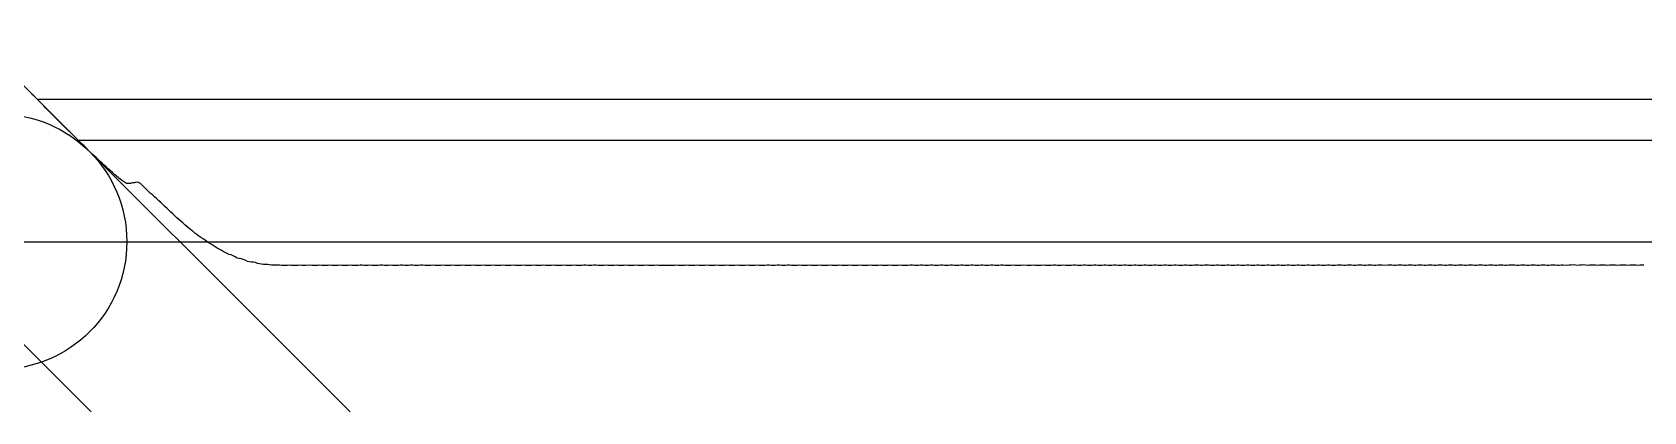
# Model space of a CAD drawing. Header units: millimetres. Extents: x -3.81 to 3.37, y -2.03 to 3.33.
# Drawn here: x 2.51 to 3.301, y 2.497 to 2.683 of the extents above; entities that cross this region are included whole.
import ezdxf

# ---------------------------------------------------------------- set-up
doc = ezdxf.new("R2010")
doc.units = ezdxf.units.MM

msp = doc.modelspace()

# ---------------------------------------------------------------- linework, layer by layer
for p, q in [((2.35245878, 2.68331656), (2.53868114, 2.49736697)), ((2.4793114, 2.68331321), (2.66573607, 2.49736362))]:
    msp.add_line(p, q)
msp.add_xline((-2.70930762, 2.5806592), (1, 0))
for p in [(2.51232939, 2.65051527), (2.53238155, 2.63051527)]:
    msp.add_ray(p, (1, 0))
at = {"color": 1}
msp.add_lwpolyline([(3.30054375, 2.56925233), (3.29959946, 2.56917076), (3.29860576, 2.56912326), (3.29761698, 2.5691006), (3.29662825, 2.56921972), (3.2956363, 2.56925978), (3.29464903, 2.56917092), (3.29365864, 2.56912373), (3.29267633, 2.56908727), (3.2916892, 2.56920763), (3.29069551, 2.56926755), (3.28970511, 2.56918096), (3.28871799, 2.5691296), (3.28773246, 2.56908994), (3.28674041, 2.56919909), (3.28575003, 2.56926268), (3.28476286, 2.56917273), (3.28377412, 2.56912237), (3.28278528, 2.56908005), (3.28179485, 2.56918565), (3.28080774, 2.56926542), (3.27982059, 2.56917196), (3.27883172, 2.56912646), (3.27783976, 2.5690851), (3.2768526, 2.56918573), (3.27586547, 2.56926696), (3.27487342, 2.5691701), (3.27388459, 2.56911526), (3.27289747, 2.56907749), (3.27191034, 2.56917885), (3.27091825, 2.56926835), (3.2699295, 2.56917589), (3.26894395, 2.56911271), (3.26795524, 2.569079), (3.26696472, 2.56917645), (3.26597598, 2.56926912), (3.26498721, 2.56917207), (3.26400007, 2.56910943), (3.26300959, 2.56907405), (3.26103369, 2.56926429), (3.26004334, 2.56916368), (3.2590561, 2.56910019), (3.25806407, 2.56906575), (3.25707695, 2.56915606), (3.25608982, 2.56925518), (3.25509773, 2.5691526), (3.25411219, 2.56908559), (3.25312664, 2.56906018), (3.2521379, 2.56914582), (3.25114746, 2.56925259), (3.25015542, 2.56915843), (3.24916508, 2.56908586), (3.24818115, 2.56905273), (3.24719068, 2.56913415), (3.24620194, 2.56924165), (3.24521477, 2.56916827), (3.24422442, 2.56909594), (3.24323719, 2.56904539), (3.24224676, 2.56912199), (3.24125804, 2.56923192), (3.2402693, 2.5691753), (3.23927881, 2.56910204), (3.23829006, 2.5690455), (3.23730291, 2.56911646), (3.23631577, 2.56922605), (3.23532372, 2.56917812), (3.23433169, 2.56910745), (3.23334777, 2.5690499), (3.23236064, 2.56910452), (3.23137016, 2.56921423), (3.2303766, 2.56918299), (3.22939104, 2.56910648), (3.22840229, 2.56905303), (3.22741667, 2.56909336), (3.22642464, 2.56920453), (3.22543431, 2.56918797), (3.22444877, 2.56910783), (3.22345833, 2.56905453), (3.22247115, 2.56907215), (3.22148239, 2.56918664), (3.22049204, 2.56919345), (3.21949999, 2.56911069), (3.21851116, 2.56906465), (3.21752886, 2.5690625), (3.21654173, 2.5691778), (3.21554647, 2.56920175), (3.21455608, 2.56911845), (3.21357052, 2.56906817), (3.21258659, 2.56904751), (3.21159615, 2.56916748), (3.21060252, 2.56921206), (3.20961539, 2.56912351), (3.20862664, 2.56907311), (3.20763937, 2.56904125), (3.20664903, 2.56916308), (3.20566027, 2.56922407), (3.20467473, 2.56913907), (3.20368589, 2.56909593), (3.20269064, 2.56905454), (3.20170513, 2.56916791), (3.20071479, 2.56923578), (3.19972595, 2.56914915), (3.19873873, 2.56909894), (3.1977516, 2.56905844), (3.19676287, 2.56916732), (3.19577082, 2.56922921), (3.19477882, 2.56914243), (3.19379491, 2.56909647), (3.19280773, 2.56905017), (3.19181569, 2.56915462), (3.1908237, 2.56923832), (3.18983814, 2.56914934), (3.188851, 2.56909446), (3.18786216, 2.56905758), (3.18687013, 2.56915431), (3.18588301, 2.56924222), (3.18489587, 2.56914555), (3.18390542, 2.56909288), (3.18291985, 2.56904754), (3.18192948, 2.56915434), (3.18093753, 2.5692348), (3.1799519, 2.5691459), (3.17896308, 2.5690853), (3.17797595, 2.56904491), (3.17698722, 2.56914909), (3.17599678, 2.56923932), (3.17500634, 2.56914501), (3.17303529, 2.56904607), (3.17204485, 2.56914588), (3.17105283, 2.569246), (3.17006409, 2.56915493), (3.16907856, 2.56908387), (3.16808647, 2.56905198), (3.16709769, 2.56913908), (3.16610897, 2.56923874), (3.16511861, 2.56913817), (3.16413298, 2.56906518), (3.16314255, 2.56903289), (3.16215544, 2.56912382), (3.1611667, 2.56922518), (3.16017621, 2.56915122), (3.15918586, 2.56907943), (3.1581987, 2.56903533), (3.15721156, 2.56911231), (3.15622109, 2.56922147), (3.15522909, 2.56916462), (3.15424196, 2.56908912), (3.15325643, 2.56904027), (3.15226599, 2.56910667), (3.15127721, 2.56921726), (3.15028684, 2.56917084), (3.1492997, 2.56909379), (3.14831246, 2.56903544), (3.14732043, 2.56909589), (3.14633492, 2.56920552), (3.14534297, 2.56917346), (3.14435408, 2.56909147), (3.14336373, 2.56903486), (3.14237979, 2.56908303), (3.14139105, 2.56919219), (3.14039896, 2.56917064), (3.13940857, 2.5690885), (3.13842305, 2.56903879), (3.13743912, 2.56906812), (3.13644544, 2.5691823), (3.13545344, 2.56918011), (3.13446792, 2.56909495), (3.13348078, 2.56903937), (3.13249194, 2.56905274), (3.13149992, 2.56916859), (3.13050958, 2.56917767), (3.12952244, 2.56909375), (3.12853356, 2.56904721), (3.12754482, 2.56903799), (3.12656088, 2.5691558), (3.12556732, 2.56918829), (3.12458004, 2.56909749), (3.12358644, 2.56905293), (3.12260413, 2.56902327), (3.121617, 2.5691429), (3.12062174, 2.5691935), (3.11963296, 2.5691012), (3.1186474, 2.56905536), (3.11766026, 2.56901693), (3.11667143, 2.5691339), (3.11567619, 2.56919763), (3.11469388, 2.56909954), (3.11370513, 2.56906011), (3.11271465, 2.56902018), (3.11172587, 2.56913409), (3.11073554, 2.56920053), (3.1097484, 2.56910259), (3.10876113, 2.56906555), (3.10776917, 2.56901879), (3.10678201, 2.56913312), (3.10579327, 2.56920145), (3.10480279, 2.569102), (3.10381725, 2.56906161), (3.10282848, 2.56902052), (3.10183814, 2.56912601), (3.10084931, 2.56919863), (3.09985887, 2.56909969), (3.09887175, 2.56905883), (3.09788461, 2.56901701), (3.09689417, 2.56911736), (3.09590058, 2.56920543), (3.09491823, 2.56910293), (3.09392948, 2.56905755), (3.09293904, 2.56900912), (3.09194861, 2.56911461), (3.0909615, 2.56919326), (3.08997435, 2.56910049), (3.08898548, 2.569055), (3.08799673, 2.56901627), (3.08700636, 2.5691087), (3.08502878, 2.56911015), (3.0840416, 2.56905523), (3.08305444, 2.56901812), (3.08206409, 2.56910839), (3.08107362, 2.56920898), (3.08008166, 2.56910524), (3.0790977, 2.56903866), (3.07810896, 2.56900754), (3.07711848, 2.56909337), (3.0761281, 2.56919955), (3.07514097, 2.56911161), (3.07415062, 2.56904156), (3.07316178, 2.56900753), (3.07217782, 2.5690844), (3.07118745, 2.56919044), (3.07019549, 2.56911586), (3.06920826, 2.56904638), (3.06821947, 2.56900228), (3.06723392, 2.56907424), (3.06624518, 2.56918499), (3.06525149, 2.56913061), (3.0642627, 2.56905797), (3.06327397, 2.56900378), (3.06229005, 2.56906837), (3.06129636, 2.56918), (3.06030601, 2.56913459), (3.05931884, 2.56906233), (3.0583301, 2.56900834), (3.05734604, 2.56905605), (3.05635409, 2.5691739), (3.05536211, 2.56914494), (3.05437336, 2.56906862), (3.05338292, 2.569018), (3.05240056, 2.56904817), (3.05141019, 2.56916208), (3.05042145, 2.56915448), (3.0494294, 2.56907662), (3.04844222, 2.56902634), (3.04745666, 2.56903546), (3.04646793, 2.5691542), (3.04547588, 2.56915374), (3.04448709, 2.56907816), (3.04349993, 2.56902691), (3.042516, 2.56901599), (3.04152231, 2.56914253), (3.04052872, 2.56917128), (3.03954319, 2.56907901), (3.03855445, 2.56902564), (3.03756882, 2.56900838), (3.03657844, 2.56912893), (3.03558807, 2.56916764), (3.03460253, 2.56908295), (3.03361044, 2.56903626), (3.0326217, 2.56900228), (3.03163615, 2.56912059), (3.03064259, 2.56917506), (3.02965531, 2.56908291), (3.02866492, 2.56904051), (3.02767941, 2.56900115), (3.02669388, 2.56911252), (3.02570019, 2.56917046), (3.02471144, 2.56907785), (3.02372588, 2.56903653), (3.02274035, 2.56899269), (3.02174509, 2.56910545), (3.02075632, 2.56917907), (3.01976915, 2.56908375), (3.01878201, 2.56904077), (3.01778996, 2.56899744), (3.01680114, 2.5691034), (3.01581403, 2.56918332), (3.01482528, 2.56908557), (3.0138364, 2.56904247), (3.01284601, 2.56900127), (3.01185889, 2.5691051), (3.01086855, 2.56918614), (3.00988127, 2.56908649), (3.00888927, 2.56904038), (3.00790536, 2.56899543), (3.00691502, 2.56910042), (3.00592458, 2.56918845), (3.00493575, 2.56908491), (3.00395023, 2.56903173), (3.00295988, 2.56899906), (3.00197105, 2.5690959), (3.00097742, 2.56918976), (2.9999935, 2.56908622), (2.99900636, 2.56904038), (2.99801588, 2.56900261), (2.99603838, 2.5691905), (2.99504963, 2.5690878), (2.99405918, 2.5690286), (2.99306879, 2.56899651), (2.99208485, 2.56908551), (2.99109772, 2.56919042), (2.99009924, 2.56909722), (2.98911684, 2.56903632), (2.98812811, 2.56900388), (2.98714097, 2.56908292), (2.98614732, 2.56919192), (2.98515693, 2.56910526), (2.98417137, 2.56904319), (2.98318744, 2.56900064), (2.98219701, 2.56908237), (2.98120337, 2.56918833), (2.98021785, 2.56910657), (2.9792275, 2.5690486), (2.97823862, 2.56900373), (2.97725145, 2.56907175), (2.97626273, 2.56918099), (2.97527237, 2.56911885), (2.97428349, 2.56905153), (2.97329471, 2.56899909), (2.9723108, 2.56905993), (2.97132046, 2.56917253), (2.97032676, 2.56913329), (2.96933958, 2.56905876), (2.96835085, 2.56900658), (2.96736532, 2.56904923), (2.96637645, 2.56916175), (2.96538128, 2.56913287), (2.96439251, 2.56905833), (2.96340858, 2.56900778), (2.96242292, 2.56903567), (2.96143093, 2.5691475), (2.96043899, 2.56913673), (2.95945346, 2.56905454), (2.95846462, 2.56900793), (2.95747258, 2.56901756), (2.95648868, 2.5691339), (2.95549672, 2.56914847), (2.95450784, 2.56906223), (2.95351745, 2.56901086), (2.95253194, 2.56900531), (2.95154802, 2.56911949), (2.95055111, 2.56915163), (2.94956393, 2.56906099), (2.9485752, 2.56901013), (2.94759127, 2.56898291), (2.9466008, 2.56910713), (2.94560559, 2.56915387), (2.94462007, 2.56906161), (2.94363615, 2.56902125), (2.94264409, 2.56898457), (2.94165367, 2.56910551), (2.94066334, 2.56916136), (2.93967781, 2.56906458), (2.93868893, 2.56902565), (2.93769697, 2.56898194), (2.93670821, 2.56909685), (2.93572268, 2.56916028), (2.93473219, 2.56906319), (2.9337418, 2.56901854), (2.93275307, 2.56898367), (2.93176755, 2.56909515), (2.93077546, 2.56916364), (2.92978668, 2.56906029), (2.92879955, 2.56901534), (2.92781402, 2.56897888), (2.92682197, 2.56908715), (2.92583316, 2.56916074), (2.92484764, 2.56906048), (2.92385889, 2.56900923), (2.9228668, 2.56897108), (2.92187806, 2.56908198), (2.92088769, 2.56916252), (2.91990376, 2.56905669), (2.91891328, 2.56900958), (2.91792128, 2.56897482), (2.91693738, 2.56907784), (2.91594543, 2.56917136), (2.91495494, 2.56906117), (2.9139678, 2.56900544), (2.91298385, 2.56897567), (2.9119935, 2.56906996), (2.91099821, 2.56917263), (2.91001103, 2.56907303), (2.90803676, 2.56897749), (2.90705114, 2.56907529), (2.9060543, 2.56917398), (2.90506877, 2.56907415), (2.90408003, 2.56900359), (2.90308954, 2.56897269), (2.90210398, 2.56906046), (2.90111365, 2.56916409), (2.90012651, 2.56907356), (2.89913602, 2.56900189), (2.89814563, 2.56896709), (2.89716173, 2.56904423), (2.89617459, 2.56915509), (2.89518093, 2.56908225), (2.89419211, 2.5690115), (2.89320338, 2.56896744), (2.89222106, 2.5690406), (2.89122738, 2.56915177), (2.89023542, 2.56908963), (2.88925146, 2.56901359), (2.88826111, 2.56896693), (2.88727228, 2.5690287), (2.88628507, 2.56913995), (2.88529152, 2.56909646), (2.8843092, 2.56901517), (2.8833155, 2.56897149), (2.88232993, 2.56902028), (2.8813396, 2.56913083), (2.88034925, 2.5691055), (2.87936041, 2.56901965), (2.87836841, 2.56897323), (2.87738768, 2.56900607), (2.87639734, 2.56911824), (2.87540846, 2.56910774), (2.8744165, 2.56902266), (2.87342612, 2.56897852), (2.87244541, 2.5689956), (2.87145333, 2.5691085), (2.87045812, 2.56912315), (2.8694726, 2.56903498), (2.86848546, 2.56899416), (2.86749819, 2.56898115), (2.86650945, 2.56909935), (2.86551587, 2.56912828), (2.86452873, 2.5690349), (2.8635415, 2.56899597), (2.86255267, 2.56896805), (2.86156556, 2.56909479), (2.8605736, 2.56914002), (2.85958312, 2.56904378), (2.85859433, 2.56900601), (2.85760882, 2.5689764), (2.85661847, 2.56909251), (2.85562799, 2.56913941), (2.8546392, 2.56903486), (2.85365048, 2.56900246), (2.85266815, 2.56897106), (2.85167607, 2.56908837), (2.85068573, 2.56914682), (2.84969535, 2.56904374), (2.84871142, 2.5690101), (2.84771937, 2.56897238), (2.84673055, 2.56908629), (2.84574183, 2.56915543), (2.84475308, 2.56905575), (2.84376581, 2.56900006), (2.84277385, 2.5689762), (2.8417883, 2.56907914), (2.84079956, 2.56915331), (2.83980907, 2.56904516), (2.83881868, 2.56899511), (2.83783156, 2.56896716), (2.83684603, 2.56907392), (2.83585234, 2.56915686), (2.8348652, 2.56904667), (2.83387643, 2.56900322), (2.8328909, 2.56896646), (2.83190203, 2.56906454), (2.83090843, 2.56915268), (2.82992452, 2.56904678), (2.82893416, 2.56899496), (2.82794368, 2.56895796), (2.82695815, 2.5690526), (2.82596457, 2.5691543), (2.82497904, 2.5690491), (2.82398855, 2.56899611), (2.82299655, 2.56896128), (2.82201426, 2.56905206), (2.82003342, 2.56906181), (2.81904468, 2.56898588), (2.81805912, 2.5689563), (2.81706878, 2.56904943), (2.81607991, 2.56915816), (2.81508794, 2.56906443), (2.81410078, 2.56898897), (2.81311685, 2.56895166), (2.81212477, 2.56903541), (2.81113282, 2.56914843), (2.81014405, 2.56906165), (2.80915855, 2.56899352), (2.80816803, 2.56895313), (2.80718086, 2.56903286), (2.80619213, 2.56913916), (2.80520178, 2.56907721), (2.8042113, 2.56899955), (2.80322255, 2.56895239), (2.80224021, 2.56902378), (2.80124987, 2.56913614), (2.80025456, 2.56907906), (2.79926738, 2.56900766), (2.79827865, 2.56895656), (2.79729473, 2.56901478), (2.79630265, 2.56913035), (2.7953123, 2.56908567), (2.79432513, 2.56901225), (2.79333639, 2.56895841), (2.79235233, 2.56899925), (2.79136034, 2.56911714), (2.79037001, 2.56909412), (2.78938286, 2.56901584), (2.78839238, 2.5689722), (2.78740685, 2.56900075), (2.78641809, 2.56911455), (2.78542613, 2.56910996), (2.7844389, 2.56902519), (2.78344847, 2.56898329), (2.78246456, 2.56899418), (2.78147582, 2.56911173), (2.78048052, 2.56911583), (2.77949173, 2.56902827), (2.77850461, 2.56898757), (2.7775239, 2.568978), (2.77652864, 2.56909867), (2.775535, 2.56912432), (2.77455269, 2.56902623), (2.77356234, 2.56898645), (2.77257507, 2.56896398), (2.77158473, 2.56908353), (2.77059436, 2.56911915), (2.76960882, 2.56902004), (2.76861516, 2.56899043), (2.76762795, 2.56895594), (2.76663923, 2.56907144), (2.76565048, 2.5691237), (2.76466321, 2.56901591), (2.76367282, 2.56898127), (2.76268569, 2.56895409), (2.76169856, 2.56907136), (2.76070491, 2.56913668), (2.75971608, 2.5690285), (2.75873057, 2.56899463), (2.75774182, 2.56895826), (2.75675299, 2.56907506), (2.75575779, 2.56914077), (2.75477544, 2.56903989), (2.7537883, 2.5690012), (2.75279782, 2.56896687), (2.75180904, 2.56907645), (2.75081871, 2.56914595), (2.74983478, 2.56904225), (2.74884108, 2.56899243), (2.7478539, 2.56895988), (2.74686679, 2.56906185), (2.74587644, 2.5691437), (2.74488595, 2.56903927), (2.74389877, 2.56899378), (2.74291165, 2.56895953), (2.74192612, 2.56905416), (2.74093083, 2.56914471), (2.73994204, 2.56903915), (2.73895331, 2.56898381), (2.73796778, 2.56895524), (2.7369773, 2.56905513), (2.73598692, 2.56915459), (2.73499979, 2.56905962), (2.73401104, 2.56899752), (2.73203339, 2.56905845), (2.73104145, 2.56915888), (2.73005592, 2.56906568), (2.72906543, 2.56899007), (2.72807825, 2.56895323), (2.72709114, 2.56905149), (2.72610079, 2.56914984), (2.72511191, 2.56906464), (2.72411995, 2.56898956), (2.723136, 2.56894986), (2.72215047, 2.56903708), (2.72115839, 2.56914883), (2.72016318, 2.56907209), (2.71917445, 2.5689964), (2.71819052, 2.56895237), (2.71720486, 2.5690311), (2.71621131, 2.56914292), (2.71522254, 2.56908024), (2.71423861, 2.56900053), (2.71324652, 2.56894801), (2.71225774, 2.56902125), (2.71126741, 2.56913674), (2.71027866, 2.56909055), (2.70928818, 2.5690103), (2.70829622, 2.5689589), (2.70731709, 2.56901622), (2.70632675, 2.56913141), (2.7053347, 2.56909314), (2.7043427, 2.5690113), (2.70335714, 2.56896538), (2.70237482, 2.56901116), (2.70138113, 2.56912658), (2.70038753, 2.56911307), (2.69940362, 2.56902957), (2.69841327, 2.56898238), (2.6974276, 2.56900795), (2.69643722, 2.56912364), (2.69544849, 2.56912434), (2.69446296, 2.56903196), (2.69346926, 2.5689867), (2.6924853, 2.56898652), (2.69149658, 2.56910904), (2.69050301, 2.56913404), (2.68951574, 2.56903629), (2.68852535, 2.56899234), (2.68753983, 2.56897836), (2.6865527, 2.56910402), (2.68555901, 2.56913767), (2.68457183, 2.56904142), (2.68358149, 2.56900883), (2.68259435, 2.56898694), (2.68160392, 2.56910599), (2.68061188, 2.56914149), (2.67962797, 2.56904636), (2.67863922, 2.56900547), (2.67765035, 2.56897995), (2.67666, 2.56910201), (2.67566803, 2.56914635), (2.67468406, 2.5690488), (2.67369361, 2.56900636), (2.67270322, 2.56897809), (2.67171611, 2.5691061), (2.67072897, 2.56914531), (2.66974009, 2.56904512), (2.66874813, 2.56901033), (2.66775936, 2.56897913), (2.66677705, 2.56909787), (2.6657834, 2.56915415), (2.664793, 2.56905188), (2.66380745, 2.56900334), (2.6628187, 2.56898562), (2.66182827, 2.56909501), (2.66083624, 2.56916651), (2.65985236, 2.56906598), (2.65886361, 2.56901562), (2.65787309, 2.56898983), (2.65688431, 2.569093), (2.65589398, 2.569165), (2.65490684, 2.56905883), (2.65391957, 2.56900531), (2.65292918, 2.56897978), (2.65194206, 2.56908639), (2.65095172, 2.56916852), (2.64996287, 2.56906636), (2.64897244, 2.56901284), (2.64798693, 2.56898646), (2.64699819, 2.56908805), (2.64600614, 2.56917848), (2.6440318, 2.56902732), (2.64304627, 2.56899589), (2.64205418, 2.56908593), (2.6410638, 2.56917836), (2.64007507, 2.56908795), (2.63909114, 2.56901469), (2.63809905, 2.56897951), (2.63711348, 2.56907534), (2.63611673, 2.56918195), (2.63513119, 2.56909563), (2.63414235, 2.56902519), (2.63315517, 2.56900179), (2.63216641, 2.56908314), (2.63118089, 2.56922115), (2.63018559, 2.56922638), (2.6291952, 2.56915806), (2.62820807, 2.56912956), (2.62722415, 2.56921334), (2.62623689, 2.56934838), (2.6252433, 2.56950296), (2.62425618, 2.56959115), (2.62326904, 2.56958007), (2.62228181, 2.5696588), (2.62128983, 2.56979538), (2.62030589, 2.56999457), (2.61931556, 2.57044239), (2.61832674, 2.57060311), (2.61733475, 2.57069431), (2.61634759, 2.57083032), (2.61536207, 2.57106164), (2.61437323, 2.57159961), (2.61337969, 2.57203619), (2.61239254, 2.57222685), (2.6114038, 2.57237791), (2.61041815, 2.57265223), (2.60942619, 2.5732136), (2.6084407, 2.57378768), (2.60745037, 2.57417521), (2.6064583, 2.57438031), (2.60547436, 2.57482488), (2.60448566, 2.57533404), (2.60350176, 2.57594199), (2.60251132, 2.57659745), (2.60151774, 2.57696316), (2.60053065, 2.57756118), (2.59954354, 2.57815543), (2.59855791, 2.57881599), (2.59756274, 2.57942935), (2.59657726, 2.58003637), (2.59559176, 2.58064448), (2.59460135, 2.58140149), (2.59361257, 2.58207943), (2.59262067, 2.58274988), (2.59163677, 2.58336625), (2.59064633, 2.58414663), (2.58966722, 2.58484179), (2.58866891, 2.58580459), (2.58768341, 2.58645221), (2.58669302, 2.5873271), (2.58570267, 2.58815169), (2.58471395, 2.58897034), (2.58373168, 2.58986188), (2.58273807, 2.59071707), (2.58174608, 2.59159543), (2.58076383, 2.5924546), (2.57977353, 2.59336324), (2.57878309, 2.59429328), (2.57779436, 2.59521185), (2.57680568, 2.59614074), (2.5758186, 2.59709183), (2.57482499, 2.59797262), (2.57383943, 2.59893812), (2.57284915, 2.59988284), (2.57186366, 2.60076518), (2.57088126, 2.60164096), (2.56988454, 2.60264566), (2.56889579, 2.60359282), (2.56790391, 2.6043312), (2.56691673, 2.60531262), (2.56593117, 2.60630979), (2.56494732, 2.60725787), (2.56395541, 2.60824785), (2.56296498, 2.60913684), (2.56196338, 2.609747), (2.56097466, 2.60981993), (2.5599859, 2.60960387), (2.55899706, 2.60947707), (2.55800501, 2.6092159), (2.55604039, 2.60920228), (2.55504998, 2.60987045), (2.55406119, 2.61049818), (2.5530725, 2.61114912), (2.55208701, 2.61191563), (2.55109982, 2.61274355), (2.55010623, 2.61364598), (2.54912398, 2.61464357), (2.54813208, 2.61560729), (2.54714164, 2.61643185), (2.5461513, 2.61731192), (2.54516422, 2.618197), (2.54417713, 2.61909761), (2.54319152, 2.62002279), (2.54220118, 2.62098848), (2.54121251, 2.62192091), (2.54022381, 2.62278433), (2.5392302, 2.62363091), (2.53824464, 2.62462344), (2.53725597, 2.62561478), (2.5362721, 2.6266133), (2.53527849, 2.62759649), (2.53429133, 2.62854623), (2.53330265, 2.62948269), (2.53231557, 2.63044243), (2.53132839, 2.63141697), (2.53032998, 2.63241545), (2.52934452, 2.63336747), (2.52835904, 2.634349), (2.527367, 2.63533393), (2.52637831, 2.63627231), (2.52539442, 2.63729919), (2.52440733, 2.63829524), (2.52341694, 2.63929345), (2.52242496, 2.6402805), (2.52143468, 2.64129351), (2.52044599, 2.64223784), (2.51945881, 2.64316066), (2.51846847, 2.64415301), (2.51748458, 2.64514751), (2.51649589, 2.64619976), (2.51550547, 2.64723602), (2.51451513, 2.64828472), (2.51352646, 2.64924902), (2.51253776, 2.65017497), (2.51155055, 2.65114321), (2.51056021, 2.65213339), (2.50957314, 2.65305555)], dxfattribs=at)
msp.add_circle((2.49372635, 2.5806592), 0.0625)

doc.saveas('drawing.dxf')
